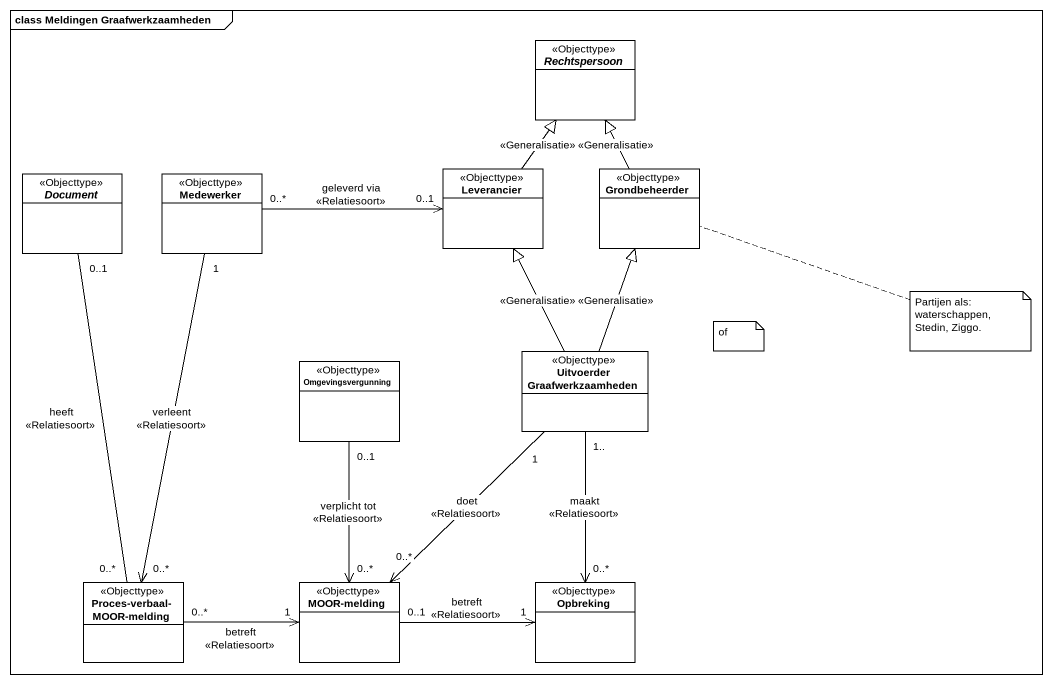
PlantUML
@startuml
mainframe class Meldingen Graafwerkzaamheden
hide circle
hide empty members
abstract class Rechtspersoon <<Objecttype>>
class Leverancier <<Objecttype>>
class Grondbeheerder <<Objecttype>>
abstract class Document <<Objecttype>>
class Medewerker <<Objecttype>>
class "Uitvoerder Graafwerkzaamheden" as Uitvoerder <<Objecttype>>
class Omgevingsvergunning <<Objecttype>>
class "Proces-verbaal-MOOR-melding" as Proces_verbaal_MOOR_melding <<Objecttype>>
class "MOOR-melding" as MOOR_melding <<Objecttype>>
class Opbreking <<Objecttype>>
Leverancier -up-|> Rechtspersoon : <<Generalisatie>>
Grondbeheerder -up-|> Rechtspersoon : <<Generalisatie>>
Medewerker "0..*" -right-> "0..1" Leverancier : geleverd via\n<<Relatiesoort>>
Medewerker "1" --> "0..*" Proces_verbaal_MOOR_melding : verleent\n<<Relatiesoort>>
Uitvoerder -up-|> Leverancier : <<Generalisatie>>
Uitvoerder -up-|> Grondbeheerder : <<Generalisatie>>
Uitvoerder "1" --> "0..*" MOOR_melding : doet\n<<Relatiesoort>>
Uitvoerder "1.." --> "0..*" Opbreking : maakt\n<<Relatiesoort>>
Proces_verbaal_MOOR_melding "0..*" -up- "0..1" Document : heeft\n<<Relatiesoort>>
MOOR_melding "0..*" <-up- "0..1" Omgevingsvergunning : verplicht tot\n<<Relatiesoort>>
MOOR_melding "1" <-left- "0..*" Proces_verbaal_MOOR_melding : betreft\n<<Relatiesoort>>
MOOR_melding "0..1" -right-> "1" Opbreking : betreft\n<<Relatiesoort>>
note right of Grondbeheerder : Partijen als: waterschappen, Stedin, Ziggo.
note as N2
  of
end note
@enduml
